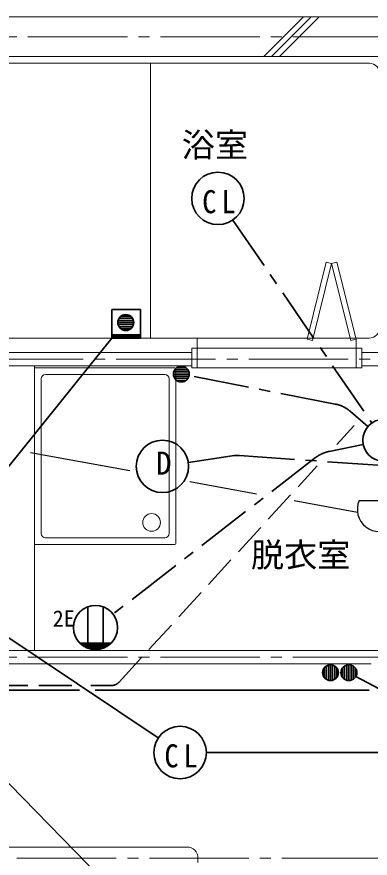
# Model space of a CAD drawing. Units: millimetres at full size, sheet at 1:50; details may follow other scales. Extents: x -9674 to 9699, y -6794 to 6791.
# Drawn here: x -716 to 884, y -200 to 3611 of the extents above; entities that cross this region are included whole.
import ezdxf
from ezdxf.enums import TextEntityAlignment as Align

# ---------------------------------------------------------------- set-up
doc = ezdxf.new("R2010")
doc.units = ezdxf.units.MM
doc.header["$LTSCALE"] = 50
for name, pattern in [('CHAIN1', [8, 5, -1, 1, -1]), ('CHAIN2', [12, 9, -1, 1, -1]), ('DASHED3', [4, 3, -1])]:
    doc.linetypes.add(name, pattern=pattern)
for name, color, linetype, lineweight in [('1-0_芯', 134, 'CHAIN2', 9), ('1-1_躯体', 134, 'Continuous', 9), ('1-2_間仕切', 134, 'Continuous', 9), ('1-3_建具', 134, 'Continuous', 9), ('1-4_仕上げ', 134, 'Continuous', 9), ('1-5_設備', 134, 'Continuous', 9), ('1-8_ハッチ', 134, 'Continuous', 9), ('2-0_芯', 2, 'Continuous', 35), ('2-E', 2, 'Continuous', 35), ('3-3', 1, 'Continuous', 25), ('3-E', 3, 'Continuous', 35)]:
    doc.layers.add(name, color=color, linetype=linetype, lineweight=lineweight)
doc.layers.add('1-A_文字', color=134, linetype='Continuous')
doc.styles.add('ＭＳ ゴシック', font='')
doc.styles.get('ＭＳ ゴシック').set_extended_font_data('MS Gothic')

msp = doc.modelspace()

# ---------------------------------------------------------------- linework, layer by layer
at = {"layer": '1-0_芯'}
for p, q in [((-8465.88, 3520.51), (8544.12, 3520.51)), ((-865.88, 2060.51), (2313.12, 2060.51)), ((-8465.88, 710.51), (3114.12, 710.51)), ((-715.88, -199.49), (2714.12, -199.49))]:
    msp.add_line(p, q, dxfattribs=at)
at = {"layer": '1-1_躯体'}
for p, q in [((1884.12, 3610.51), (-2615.88, 3610.51)), ((1884.12, 3430.51), (-2615.88, 3430.51))]:
    msp.add_line(p, q, dxfattribs=at)
at = {"layer": '1-2_間仕切'}
for p, q in [((76.12, 2090.51), (-835.88, 2090.51)), ((846.12, 2090.51), (954.12, 2090.51)), ((76.12, 2030.51), (-835.88, 2030.51)), ((846.12, 2030.51), (1049.12, 2030.51)), ((-835.88, 740.51), (1010.62, 740.51)), ((-1305.88, 680.51), (888.12, 680.51))]:
    msp.add_line(p, q, dxfattribs=at)
at = {"layer": '1-3_建具'}
for p, q in [((597.99, 2150.51), (685.3, 2499.76)), ((597.99, 2150.51), (685.3, 2499.76)), ((597.99, 2150.51), (685.3, 2499.76)), ((597.99, 2150.51), (685.3, 2499.76)), ((709.56, 2493.7), (622.24, 2144.45)), ((709.56, 2493.7), (685.3, 2499.76)), ((709.56, 2493.7), (733.81, 2499.76)), ((709.56, 2493.7), (796.87, 2144.45)), ((821.12, 2150.51), (733.81, 2499.76)), ((821.12, 2150.51), (733.81, 2499.76)), ((821.12, 2150.51), (733.81, 2499.76)), ((821.12, 2150.51), (733.81, 2499.76)), ((622.24, 2144.45), (597.99, 2150.51)), ((796.87, 2144.45), (821.12, 2150.51)), ((76.12, 2110.51), (101.12, 2110.51)), ((76.12, 2020.51), (76.12, 2110.51)), ((101.12, 2110.51), (821.12, 2110.51)), ((101.12, 2110.51), (101.12, 2020.51)), ((821.12, 2110.51), (846.12, 2110.51)), ((821.12, 2020.51), (821.12, 2110.51)), ((846.12, 2110.51), (846.12, 2020.51)), ((76.12, 2020.51), (101.12, 2020.51)), ((101.12, 2020.51), (821.12, 2020.51)), ((821.12, 2020.51), (846.12, 2020.51))]:
    msp.add_line(p, q, dxfattribs=at)
at = {"layer": '1-4_仕上げ'}
for p, q in [((54.12, -149.49), (-965.88, -149.49)), ((104.12, -219.49), (104.12, -199.49))]:
    msp.add_line(p, q, dxfattribs=at)
msp.add_arc((54.12, -199.49), 50, 0, 90, dxfattribs=at)
at = {"layer": '1-5_設備'}
for p, q in [((879.12, 3400.51), (-760.88, 3400.51)), ((-110.88, 3400.51), (-110.88, 2155.51)), ((597.99, 2150.51), (685.3, 2499.76)), ((821.12, 2150.51), (733.81, 2499.76)), ((879.12, 2155.51), (-760.88, 2155.51)), ((101.12, 2110.51), (101.12, 2155.51)), ((821.12, 2110.51), (821.12, 2155.51)), ((-635.88, 2030.51), (-635.88, 740.51)), ((-635.88, 2020.51), (-0.88, 2020.51)), ((-585.88, 1990.51), (-45.88, 1990.51)), ((4.12, 2015.51), (4.12, 1225.51)), ((-605.88, 1970.51), (-605.88, 1270.51)), ((-25.88, 1970.51), (-25.88, 1270.51)), ((-0.88, 1220.51), (-635.88, 1220.51)), ((-45.88, 1250.51), (-585.88, 1250.51))]:
    msp.add_line(p, q, dxfattribs=at)
msp.add_circle((-105.88, 1320.51), 40, dxfattribs=at)
for centre, radius, start, end in [((879.12, 3350.51), 50, 0, 90), ((879.12, 2205.51), 50, 270, 0), ((-0.88, 2015.51), 5, 0, 90), ((-585.88, 1970.51), 20, 90, 180), ((-45.88, 1970.51), 20, 0, 90), ((-585.88, 1270.51), 20, 180, 270), ((-45.88, 1270.51), 20, 270, 0), ((-0.88, 1225.51), 5, 270, 0)]:
    msp.add_arc(centre, radius, start, end, dxfattribs=at)
at = {"layer": '1-8_ハッチ'}
for p, q in [((401.96, 3430.51), (581.96, 3610.51)), ((437.32, 3430.51), (617.32, 3610.51)), ((472.67, 3430.51), (652.67, 3610.51))]:
    msp.add_line(p, q, dxfattribs=at)
at = {"layer": '2-0_芯', "linetype": 'CHAIN1'}
for p, q in [((261.81, 2690.25), (893.71, 1768.41)), ((725.45, 1856.95), (64.07, 1985.76)), ((794.96, 1823.11), (873.85, 1754.8)), ((698.2, 1642.28), (852.58, 1673.68)), ((636.42, 1614.02), (-281.11, 905.53)), ((259.33, 1622.53), (60.47, 1592.32)), ((292.47, 1623.86), (1344.23, 1549.29))]:
    msp.add_line(p, q, dxfattribs=at)
at = {"layer": '2-0_芯'}
for p, q in [((50.33, 2021.45), (7.12, 2021.45)), ((64.73, 1992.64), (-7.28, 1992.64)), ((63.43, 2002.24), (-5.98, 2002.24)), ((63.43, 1983.04), (-5.98, 1983.04)), ((59.18, 2011.84), (-1.73, 2011.84)), ((59.18, 1973.44), (-1.73, 1973.44)), ((50.33, 1963.83), (7.12, 1963.83)), ((-1950.64, 1597.84), (-75.58, 344.42)), ((-395.28, 750.71), (-395.28, 938.1)), ((-325.28, 750.71), (-325.28, 938.1)), ((-288.87, 774.39), (-431.69, 774.39)), ((-291.94, 771.39), (-428.62, 771.39)), ((-298.97, 765.39), (-421.59, 765.39)), ((-307.6, 759.39), (-412.96, 759.39)), ((-318.82, 753.39), (-401.74, 753.39)), ((-335.96, 747.39), (-384.6, 747.39)), ((675.58, 618.61), (675.58, 661.82)), ((685.18, 609.76), (685.18, 670.67)), ((694.78, 605.51), (694.78, 674.92)), ((704.38, 604.21), (704.38, 676.22)), ((713.99, 605.51), (713.99, 674.92)), ((723.59, 609.76), (723.59, 670.67)), ((733.19, 618.61), (733.19, 661.82)), ((758.93, 618.61), (758.93, 661.82)), ((768.53, 609.76), (768.53, 670.67)), ((778.13, 605.51), (778.13, 674.92)), ((787.73, 604.21), (787.73, 676.22)), ((797.33, 605.51), (797.33, 674.92)), ((806.94, 609.76), (806.94, 670.67)), ((816.54, 618.61), (816.54, 661.82)), ((819.43, 623.14), (1354.9, 334.74)), ((-50.86, -578.67), (-1007.66, 397.79)), ((141.94, 278.42), (1340.7, 278.42))]:
    msp.add_line(p, q, dxfattribs=at)
for centre, radius in [((28.73, 1992.64), 36.01), ((-360.28, 844.4), 100.02), ((704.38, 640.21), 36.01), ((787.73, 640.21), 36.01)]:
    msp.add_circle(centre, radius, dxfattribs=at)
at = {"layer": '2-0_芯', "linetype": 'CHAIN1'}
for centre, start, end in [((696.77, 1709.71), 49.11122, 78.97907), ((728.09, 1495.29), 101.49656, 127.67404)]:
    msp.add_arc(centre, 150, start, end, dxfattribs=at)
at = {"layer": '2-0_芯'}
msp.add_arc((281.86, 1474.23), 150, 85.94445, 98.63808, dxfattribs=at)
at = {"layer": '2-E'}
for centre, radius in [((194.65, 2788.22), 118.77), ((945.67, 1692.61), 95), ((-56.96, 1574.48), 118.77), ((23.17, 278.42), 118.77)]:
    msp.add_circle(centre, radius, dxfattribs=at)
at = {"layer": '3-3'}
for p, q in [((-654.83, 1637.86), (-204.74, 1555.69)), ((67.32, 1506.03), (369.83, 1450.8)), ((540.34, 1419.67), (826.44, 1367.44)), ((834.07, 1419.32), (1017.44, 1419.32))]:
    msp.add_line(p, q, dxfattribs=at)
msp.add_arc((925.76, 1379.32), 100.03, 156.4305, 23.56947, dxfattribs=at)
at = {"layer": '3-E'}
for p, q in [((-156.21, 2285.51), (-286.21, 2285.51)), ((-286.21, 2285.51), (-286.21, 2155.51)), ((-201.45, 2254.7), (-244.66, 2254.7)), ((-156.21, 2155.51), (-156.21, 2285.51)), ((-187.05, 2225.89), (-259.06, 2225.89)), ((-188.35, 2235.49), (-257.76, 2235.49)), ((-188.35, 2216.29), (-257.76, 2216.29)), ((-192.6, 2245.1), (-253.51, 2245.1)), ((-192.6, 2206.69), (-253.51, 2206.69)), ((-201.45, 2197.09), (-244.66, 2197.09)), ((-1120.99, 1118.43), (-286.21, 2155.51)), ((-286.21, 2170.51), (-156.21, 2170.51)), ((-286.21, 2165.51), (-156.21, 2165.51)), ((-286.21, 2160.51), (-156.21, 2160.51)), ((-286.21, 2155.51), (-156.21, 2155.51)), ((-432.97, 561.19), (-975.49, 561.19)), ((880.08, 561.19), (-361, 561.19))]:
    msp.add_line(p, q, dxfattribs=at)
at = {"layer": '3-E', "linetype": 'DASHED3'}
for p, q in [((732.54, 1673.48), (810.85, 1758.95)), ((-253.02, 597.76), (644.07, 1576.91)), ((-466.83, 581.54), (-981.67, 581.54)), ((-289.89, 581.54), (-381.72, 581.54))]:
    msp.add_line(p, q, dxfattribs=at)
at = {"layer": '3-E'}
msp.add_circle((-223.05, 2225.89), 36.01, dxfattribs=at)
at = {"layer": '3-E', "linetype": 'DASHED3'}
msp.add_arc((-289.89, 631.54), 50, 270, 317.5042, dxfattribs=at)

# ---------------------------------------------------------------- texts
at = {"layer": '1-A_文字', "style": 'ＭＳ ゴシック'}
for s, p in [('浴室', (30.61, 2942.34)), ('脱衣室', (344.07, 1085.66))]:
    msp.add_text(s, height=110, dxfattribs=at).set_placement(p, align=Align.BOTTOM_LEFT)
at = {"layer": '2-0_芯', "color": 7, "style": 'ＭＳ ゴシック'}
msp.add_text('2E', height=73.31, dxfattribs=at).set_placement((-553.91, 826.96), align=Align.BOTTOM_LEFT)
at = {"layer": '2-E', "color": 7, "style": 'ＭＳ ゴシック'}
msp.add_text('D', height=104.5, dxfattribs=at).set_placement((-86.48, 1505.58), align=Align.BOTTOM_LEFT)
at = {"layer": '2-E', "color": 7, "char_height": 104.5, "attachment_point": 7, "style": 'ＭＳ ゴシック'}
for insert in [(123.57, 2719.32), (-47.92, 209.51)]:
    msp.add_mtext('\\T1.36;\\W0.9;CL', dxfattribs=dict(at, insert=insert))

doc.saveas('drawing.dxf')
